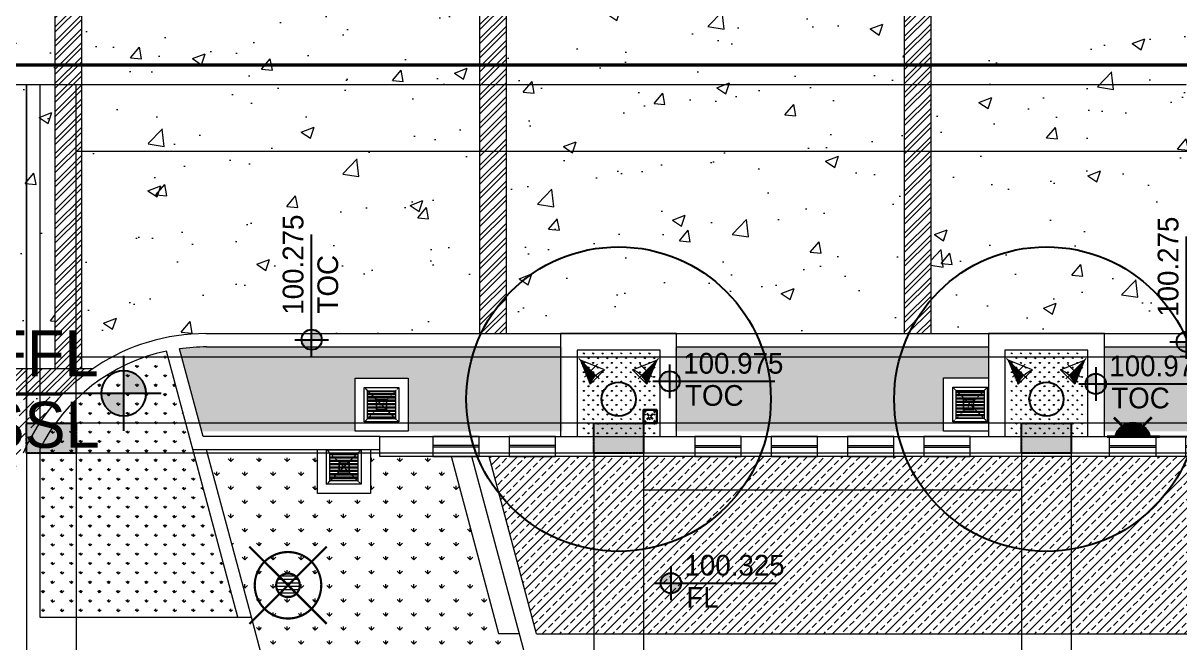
# Model space of a CAD drawing. Header units: millimetres. Extents: x 7964926 to 16080295, y -6277184 to -2986664.
# Drawn here: x 8101161 to 8118597, y -3094772 to -3085428 of the extents above; entities that cross this region are included whole.
import ezdxf

# ---------------------------------------------------------------- set-up
doc = ezdxf.new("R2010")
doc.units = ezdxf.units.MM
doc.header["$LTSCALE"] = 2000
doc.header["$MEASUREMENT"] = 0
for name, pattern in [('( Hidden )', [0.375, 0.25, -0.125]), ('1', [0, 0, 0]), ('CONTINOUS', [0]), ('DASHED2', [0.375, 0.25, -0.125]), ('HIDDEN', [0.375, 0.25, -0.125])]:
    doc.linetypes.add(name, pattern=pattern)
for name, color, linetype in [('a-col', 8, 'DASHED2'), ('a-hat col', 252, 'Continuous'), ('L - proposed trees', 74, 'Continuous'), ('L-FL', 7, 'Continuous'), ('PL-FLDR', 8, 'Continuous')]:
    doc.layers.add(name, color=color, linetype=linetype)
for name, color, linetype, lineweight in [('BASEMENT EDGE', 4, 'Continuous', 5), ('L - paving', 9, 'Continuous', 5), ('L-CHAMBERS', 50, 'Continuous', 5), ('L-CORECUT', 4, 'Continuous', 5), ('L-ELE 1', 24, 'Continuous', 20), ('L-ELE 2', 30, 'Continuous', 15), ('L-ELE 4', 27, 'Continuous', 9), ('L-HATCH', 8, 'Continuous', 5), ('L-HATCH-1', 9, 'Continuous', 5), ('L-Lighting', 6, 'Continuous', 35), ('L-lights', 213, 'Continuous', 0), ('L-Paver 400x400', 250, '1', 13), ('L-SHRUBS', 96, 'Continuous', 18), ('PS-CUTOUT', 10, 'CONTINOUS', 30), ('STR-Capital', 8, 'Continuous', 15), ('STR-Column', 250, 'Continuous', 15), ('STR-Podium Beam', 8, 'Continuous', 15), ('STR-Podium Column', 250, 'Continuous', 15), ('STR-RCC Up Stand', 250, 'Continuous', 15), ('STR-Retaining Wall', 250, 'HIDDEN', 15)]:
    doc.layers.add(name, color=color, linetype=linetype, lineweight=lineweight)
doc.styles.add('Century Gothic', font='GOTHIC.TTF')
doc.styles.get("Standard").update_dxf_attribs({"font": 'romans.shx', "width": 0.75})
pattern_1 = [(90, (0, 0), (-141.4213562, 141.4213562), [37.5, -245.3427126]), (45, (0, 0), (-141.4213562373095, 141.4213562373095), [37.5, -162.5]), (135, (0, 0), (-141.4213562373095, -141.4213562373095), [37.5, -162.5])]
pattern_2 = [(49.99999999999999, (0, 0), (1972.465502152072, -172.5683712021365), [206.25, -2268.75]), (355, (0, 0), (-381.56616743575, 2068.528367675033), [165, -1815]), (100.45144446, (164.37212275, -14.380696), (1590.899328499558, 1895.959975163731), [175.285528, -1928.140808]), (46.18420000000002, (0, 550), (2934.913659346824, -455.1780221809605), [309.3749999999999, -3403.125]), (96.63563549, (244.57604875, 512.06840575), (2570.320350604128, 2678.826152130014), [262.9284405, -2892.21284]), (351.1841639899999, (0, 550), (2570.320348900626, 2678.826150742473), [247.5, -2722.50000275]), (21, (275, 412.5), (1641.49439332577, -1107.201949329682), [206.25, -2268.75]), (326.0000000000001, (275, 412.5), (669.1171627843497, 1994.162623878846), [165, -1815]), (71.45144474, (411.7911985, 320.2331715), (2310.61153600742, 886.9606702174731), [175.2855225, -1928.140808]), (37.50000000000001, (0, 0), (33.43960212254934, 915.4580980361065), [0, -1793, 0, -1842.5, 0, -1821.875]), (7.499999999999999, (0, 0), (723.4412279659086, 1084.632207676491), [0, -1050.5, 0, -1751.75, 0, -694.375]), (327.5, (-613.25, 0), (1468.011699474125, -62.02589726954433), [0, -687.5, 0, -2145, 0, -2846.25]), (317.5, (-888.25, 0), (1603.761965691562, 275.2887014138738), [0, -893.75, 0, -1424.5, 0, -2021.25])]
pattern_3 = [(45, (0, 0), (-106.0660171779821, 106.0660171779821), []), (45, (0, 75), (-106.0660171779821, 106.0660171779821), [])]

# ---------------------------------------------------------------- blocks, each defined once
blk = doc.blocks.new('basement - column')
at = {"layer": 'a-hat col'}
h = blk.add_hatch(color=256, dxfattribs=at)
h.dxf.hatch_style = 1
h.paths.add_polyline_path([(113875.0000493322, -5399.308299986646), (113125.0000493461, -5399.308299991302), (113125.0000493461, -5849.308299991302), (113875.0000493322, -5849.308299986646)])
h = blk.add_hatch(color=256, dxfattribs=at)
h.dxf.hatch_style = 1
h.paths.add_polyline_path([(122424.9999999832, -5399.30829999363), (121674.9999999683, -5399.30829998618), (121674.9999999683, -5849.30829998618), (122424.9999999832, -5849.30829999363)])
h = blk.add_hatch(color=256, dxfattribs=at)
h.dxf.hatch_style = 1
h.paths.add_polyline_path([(128874.9999999693, -5399.308299991302), (128124.9999999832, -5399.308299992699), (128124.9999999832, -5849.308299992699), (128874.9999999693, -5849.308299991302)])
at = {"layer": 'a-col', "linetype": 'DASHED2', "ltscale": 0.001}
for points in [[(113125.0000493461, -5399.308299991302), (113875.0000493322, -5399.308299986646), (113875.0000493322, -5849.308299986646), (113125.0000493461, -5849.308299991302)], [(121674.9999999683, -5399.30829998618), (122424.9999999832, -5399.30829999363), (122424.9999999832, -5849.30829999363), (121674.9999999683, -5849.30829998618)], [(128124.9999999832, -5399.308299992699), (128874.9999999693, -5399.308299991302), (128874.9999999693, -5849.308299991302), (128124.9999999832, -5849.308299992699)]]:
    blk.add_lwpolyline(points, close=True, dxfattribs=at)
blk = doc.blocks.new('tree14 pp')
at = {"layer": 'L - proposed trees', "ltscale": 2000}
for radius in [1275.302534825622, 143.4666385081149]:
    blk.add_circle((-1172.818588513415, 1330.713593520573), radius, dxfattribs=at)
blk = doc.blocks.new('finish lvl')
h = blk.add_hatch(color=256)
edge = h.paths.add_edge_path()
edge.add_ellipse((0.03779312691722225, 0.003030802937928456), major_axis=(-0.030468540123942, 0.030468540123942), ratio=0.9999999999984531, start_angle=-45.0000000000443, end_angle=45.00000000010281)
edge.add_line((-0.005295895751714852, 0.003030802937701083), (0.03779312691722236, 0.003030802937701083))
edge.add_line((0.03779312691722225, 0.003030802937928456), (0.03779312691722225, 0.04611982560686556))
edge = h.paths.add_edge_path()
edge.add_ellipse((0.03779312691722225, 0.003030802937928456), major_axis=(-0.030468540123909, 0.030468540123909), ratio=0.9999999999995983, start_angle=134.9999999999885, end_angle=224.999999999953)
edge.add_line((0.0808821495866141, 0.003030802938383204), (0.03779312691767689, 0.003030802938383204))
edge.add_line((0.03779312691722225, 0.003030802937928456), (0.03779312691722225, -0.04005821973088135))
for p, q in [((0.03779312691676751, 0.07484584072017242), (0.03779312691722225, -0.06878423484386076)), ((-0.03402191086343009, 0.00303080293815583), (0.4857257542894331, 0.003030802937473709))]:
    blk.add_line(p, q)
blk.add_ellipse((0.037793126917677, 0.00303080293815583), major_axis=(-0.030468540123953, 0.030468540123953), ratio=0.9999999999978331, start_param=1.570796326794534, end_param=7.85398163397412)
at = {"layer": 'L-FL'}
for tag, p in [('%%P0.00', (0.1256311287966128, 0.03566715156830469)), ('FIN.LVL.', (0.1074625354408454, -0.1030079454646966))]:
    blk.add_attdef(tag, p, '', height=0.08000000000000004, dxfattribs=at)
blk = doc.blocks.new('wall')
at = {"layer": 'L-ELE 1', "color": 7}
for points in [[(8106536.186536649, -3057395.15264266), (8120186.186536651, -3057395.15264266), (8120186.186536651, -3057695.152642659), (8106536.186536649, -3057695.152642658)], [(8107336.186536649, -3057695.152642658), (8108036.186536649, -3057695.152642658), (8108036.186536649, -3057395.152642658), (8107336.186536649, -3057395.152642658)], [(8108486.186536649, -3057695.152642659), (8109186.186536649, -3057695.152642659), (8109186.186536649, -3057395.152642659), (8108486.186536649, -3057395.152642659)], [(8111286.186536651, -3057695.152642659), (8111986.186536651, -3057695.152642659), (8111986.186536651, -3057395.152642659), (8111286.186536651, -3057395.152642659)], [(8112436.186536651, -3057695.152642659), (8113136.18653665, -3057695.152642659), (8113136.18653665, -3057395.152642659), (8112436.186536651, -3057395.152642659)], [(8113586.18653665, -3057695.152642659), (8114286.186536651, -3057695.152642659), (8114286.186536651, -3057395.152642659), (8113586.18653665, -3057395.152642659)], [(8114736.186536651, -3057695.152642659), (8115436.186536649, -3057695.152642659), (8115436.186536649, -3057395.152642659), (8114736.186536651, -3057395.152642659)], [(8118236.186536651, -3057695.152642659), (8117536.186536651, -3057695.152642659), (8117536.186536651, -3057395.152642659), (8118236.186536651, -3057395.152642659)], [(8119386.186536651, -3057695.152642659), (8118686.186536651, -3057695.152642659), (8118686.186536651, -3057395.152642659), (8119386.186536651, -3057395.152642659)]]:
    blk.add_lwpolyline(points, close=True, dxfattribs=at)
at = {"layer": 'L-ELE 2', "lineweight": 25}
blk.add_line((8118136.186536648, -3057395.152642657), (8119709.187531914, -3057395.152642657), dxfattribs=at)
at = {"layer": 'L-ELE 2'}
for p, q in [((8108036.186536649, -3057532.652642659), (8107336.186536649, -3057532.652642659)), ((8108036.186536649, -3057557.652642659), (8107336.186536649, -3057557.652642659)), ((8109186.186536649, -3057532.652642659), (8108486.186536649, -3057532.652642659)), ((8109186.186536649, -3057557.652642659), (8108486.186536649, -3057557.652642659)), ((8111286.186536651, -3057532.652642659), (8111986.186536651, -3057532.652642659)), ((8111286.186536651, -3057557.652642659), (8111986.186536651, -3057557.652642659)), ((8112436.186536651, -3057532.652642659), (8113136.18653665, -3057532.652642659)), ((8112436.186536651, -3057557.652642659), (8113136.18653665, -3057557.652642659)), ((8113586.18653665, -3057532.652642659), (8114286.186536651, -3057532.652642659)), ((8113586.18653665, -3057557.652642659), (8114286.186536651, -3057557.652642659)), ((8114736.186536651, -3057532.652642659), (8115436.186536649, -3057532.652642659)), ((8114736.186536651, -3057557.652642659), (8115436.186536649, -3057557.652642659)), ((8117536.186536651, -3057532.652642659), (8118236.186536651, -3057532.652642659)), ((8117536.186536651, -3057557.652642659), (8118236.186536651, -3057557.652642659)), ((8118686.186536651, -3057532.652642659), (8119386.186536651, -3057532.652642659)), ((8118686.186536651, -3057557.652642659), (8119386.186536651, -3057557.652642659))]:
    blk.add_line(p, q, dxfattribs=at)
blk = doc.blocks.new('CHAMBERS')
at = {"layer": 'L-Paver 400x400', "true_color": 0x636466}
h = blk.add_hatch(dxfattribs=at)
h.set_pattern_fill('ANSI32', color=251, scale=135, angle=315)
h.set_pattern_definition([(0, (0.4799343226477504, 1.417475164402276), (1.4210854715202e-14, 50.62500000000001), []), (0, (17.35493429470807, -15.45752480719239), (1.4210854715202e-14, 50.62500000000001), [])])
h.paths.add_polyline_path([(7999084.227367846, -3148057.704323237), (7998664.227367677, -3148057.704323237), (7998664.227367676, -3148477.704323041), (7999084.227367845, -3148477.704323041)])
at = {"layer": 'L-CHAMBERS', "color": 42}
for points in [[(7999274.227367846, -3148667.704323237), (7998474.227367848, -3148667.704323237), (7998474.227367848, -3147867.704323237), (7999274.227367846, -3147867.704323237)], [(7999134.227367846, -3148527.704323237), (7998614.227367848, -3148527.704323237), (7998614.227367848, -3148007.704323237), (7999134.227367846, -3148007.704323237)], [(7999084.227367846, -3148477.704323237), (7998664.227367848, -3148477.704323237), (7998664.227367848, -3148057.704323237), (7999084.227367846, -3148057.704323237)]]:
    blk.add_lwpolyline(points, close=True, dxfattribs=at)
at = {"layer": 'L-Paver 400x400', "color": 251, "linetype": '( Hidden )', "ltscale": 0.005, "true_color": 0x636466}
for p, q in [((7998614.227367848, -3148007.704323238), (7999134.227367847, -3148527.704323237)), ((7998614.227367847, -3148527.704323237), (7999134.227367847, -3148007.704323237))]:
    blk.add_line(p, q, dxfattribs=at)
blk = doc.blocks.new('PL')
at = {"layer": 'L-lights'}
h = blk.add_hatch(dxfattribs=at)
h.set_pattern_fill('ANSI31', color=256, scale=32.5, style=0)
h.set_pattern_definition([(45, (5.943405767538934e-11, 1.438422714272747e-11), (-72.96458098368686, 72.96458098368687), [])])
edge = h.paths.add_edge_path()
edge.add_arc((-1.980708930204855e-10, -4.792233276873503e-11), 358.6952379030135, 89.65216382012761, 276.0669623147895)
edge.add_arc((-2.005542398819671e-10, -4.804645570288812e-11), 358.6952379030137, 276.0669623147899, 449.6521638201272)
at = {"layer": 'L-lights', "const_width": 65}
for points in [[(1.270153404675511e-09, -1658.684768646848), (1.270153404675511e-09, 1658.684768646877)], [(1658.676649893507, -2.17758473526645), (-1658.692887400218, -2.17758473526645)]]:
    blk.add_lwpolyline(points, dxfattribs=at)
for points in [[(6.123636782694438, 1008.676649893462, 1.057607136263516), (106.6097079497425, -1003.045588763812, 0.9455306849885294)], [(2.177584735642948, 358.6886279476718, 1.057607136266735), (37.91075155247358, -356.686204682835, 0.945530684985646)]]:
    blk.add_lwpolyline(points, format="xyb", close=True, dxfattribs=at)
blk = doc.blocks.new('tttt')
at = {"layer": 'L-Lighting'}
h = blk.add_hatch(dxfattribs=at)
h.set_pattern_fill('ANSI31', color=1, scale=50)
h.set_pattern_definition([(45, (0, 0), (-4.419417382415922, 4.419417382415922), [])])
edge = h.paths.add_edge_path()
edge.add_line((410299.9903435068, 198456.1369013269), (410478.7086439075, 198456.1369013269))
edge.add_arc((410389.3494937073, 198432.3322220894), 92.4755128568187, 14.91679347575525, 165.0832065242448)
at = {"layer": 'L-Lighting', "color": 1}
for p, q in [((410389.3494937073, 198456.1369013269), (410293.2247134033, 198552.2616816309)), ((410389.3494937073, 198456.1369013269), (410488.5461892422, 198555.3335968618)), ((410256.6105893787, 198456.1369013269), (410527.5556793759, 198456.1369013269))]:
    blk.add_line(p, q, dxfattribs=at)
at = {"layer": 'L-Lighting', "color": 1, "const_width": 10}
blk.add_lwpolyline([(410527.5556793759, 198456.1369013269), (410256.6105893787, 198456.1369013269)], dxfattribs=at)
at = {"layer": 'L-Lighting', "color": 1}
blk.add_arc((410389.3494937073, 198432.3322220895), 92.47551285678894, 14.91679348026724, 165.0832065197327, dxfattribs=at)
blk = doc.blocks.new('Shrub uplighter')
h = blk.add_hatch()
h.set_pattern_fill('ANSI31', color=256, scale=344.25, style=0)
h.set_pattern_definition([(44.99999999999999, (-3501134.187699043, -320471.3522648592), (-30.42768867793362, 30.42768867793361), [])])
edge = h.paths.add_edge_path()
edge.add_arc((1744.763391786627, 4.282545072711552e-09), 876.1540613691562, 153.0888804992076, 180.0000000001304)
edge.add_line((868.609330417471, 2.288954013225171e-09), (27.40169122575753, 5.809119799884426e-11))
edge.add_line((27.40169122575742, 5.809119799884388e-11), (963.4883096059559, 396.5541390786807))
for points in [[(-66.92863081881771, -1.823646492346899e-10), (1057.818631651814, 2.342421746717416e-09)], [(608.3609599826362, -354.7086354467119), (608.3609599826362, 354.7086354491955)], [(963.4883096078796, -399.2678857814941), (963.4883096059559, 396.554139078832)]]:
    blk.add_lwpolyline(points)
blk.add_lwpolyline([(27.40169122575742, 5.809119799884389e-11), (963.4883096065972, 396.5541390789522), (963.4883096078796, -399.2678857816143)], close=True)
blk.add_arc((1744.763391786627, 4.282726276050324e-09), 876.1540613691557, 153.0888804991918, 206.9111195010852)

msp = doc.modelspace()

# ---------------------------------------------------------------- hatches: boundary and pattern name
at = {"layer": 'L - paving'}
h = msp.add_hatch(dxfattribs=at)
h.set_pattern_fill('AR-CONC', color=252, scale=275)
h.set_pattern_definition(pattern_2)
h.paths.add_polyline_path([(8101641.19032648, -3090109.965291599), (8101641.190326481, -3082059.965250112), (8101641.057637577, -3082059.965250113), (8101641.057637576, -3082769.965250115), (8101168.729480725, -3082769.965250115), (8100681.057637576, -3082769.965250115), (8100681.057637577, -3082059.965250112), (8095641.190326476, -3082059.965250112), (8095641.190326476, -3090109.965291599)])
h.paths.add_polyline_path([(8102041.19032648, -3082059.965250113), (8102041.19032648, -3090109.965291599), (8108041.190326476, -3090109.9652916), (8108041.190326476, -3082059.965250114)])
h = msp.add_hatch(dxfattribs=at)
h.set_pattern_fill('AR-CONC', color=252, scale=275)
h.set_pattern_definition(pattern_2)
h.paths.add_polyline_path([(8113481.057637569, -3082769.965250115), (8113481.057637569, -3082059.965250114), (8108441.190326472, -3082059.965250115), (8108441.190326472, -3090109.965291602), (8114441.190326473, -3090109.965291602), (8114441.190326473, -3082059.965250115), (8114441.057637569, -3082059.965250115), (8114441.057637569, -3082769.965250115)])
h = msp.add_hatch(dxfattribs=at)
h.set_pattern_fill('AR-CONC', color=252, scale=275)
h.set_pattern_definition(pattern_2)
edge = h.paths.add_edge_path()
edge.add_arc((8119211.253626472, -3093109.965291604), 3000.000000002296, 57.09059714305327, 90)
edge.add_line((8119211.253626472, -3090109.965291602), (8114841.190326475, -3090109.965291602))
edge.add_line((8114841.190326475, -3090109.965291602), (8114841.190326475, -3082059.965250115))
edge.add_line((8114841.190326475, -3082059.965250115), (8119881.057637572, -3082059.965250114))
edge.add_line((8119881.057637572, -3082059.965250114), (8120841.057637571, -3082059.965250115))
edge.add_line((8120841.057637571, -3082059.965250115), (8120841.190326476, -3082059.965250115))
edge.add_line((8120841.190326476, -3082059.965250115), (8120841.190326476, -3090591.373154318))
h = msp.add_hatch(dxfattribs=at)
h.set_pattern_fill('ANSI36', color=37, scale=1000)
h.set_pattern_definition([(45, (0.7553273057565093, -12.85777956014499), (66.29126073623884, 243.0679560328757), [312.5, -62.5, 0, -62.5])])
edge = h.paths.add_edge_path()
edge.add_arc((8090401.190326483, -3092459.965291689), 2499.99999999899, 5.163580053692086, 34.75019298111594)
edge.add_line((8092455.302871731, -3091034.966466619), (8101744.342719394, -3091034.96646662))
edge.add_arc((8103910.994485672, -3093109.9652916), 2999.999999997294, 136.237845869747, 163.0422601613031)
edge.add_line((8101041.43405657, -3092234.96646662), (8092891.044846071, -3092234.96646662))
at = {"layer": 'L-HATCH', "true_color": 0x636466}
h = msp.add_hatch(dxfattribs=at)
h.set_pattern_fill('ANSI33', color=251, scale=750)
h.set_pattern_definition([(45, (0, 0), (-132.5825214724777, 132.5825214724777), []), (45, (132.58252125, 0), (-132.5825214724777, 132.5825214724777), [93.75, -46.875])])
h.paths.add_polyline_path([(8119778.802774187, -3091959.965323277), (8108184.989554871, -3091959.965323276), (8108901.753636077, -3094634.965291387), (8119062.03869297, -3094634.965291387)])
at = {"layer": 'L-HATCH-1'}
h = msp.add_hatch(dxfattribs=at)
h.set_pattern_fill('STEEL', color=26, scale=1200)
h.set_pattern_definition(pattern_3)
h.paths.add_polyline_path([(8101641.190326484, -3090634.966466621), (8102041.190326485, -3090634.966466621), (8102041.190326482, -3082059.965250115), (8101641.19032648, -3082059.965250115)])
h = msp.add_hatch(dxfattribs=at)
h.set_pattern_fill('STEEL', color=26, scale=1200)
h.set_pattern_definition(pattern_3)
h.paths.add_polyline_path([(8108041.19032648, -3090109.965291602), (8108441.190326483, -3090109.965291602), (8108441.19032648, -3082059.965250116), (8108041.190326478, -3082059.965250116)])
h = msp.add_hatch(dxfattribs=at)
h.set_pattern_fill('STEEL', color=26, scale=1200)
h.set_pattern_definition(pattern_3)
h.paths.add_polyline_path([(8114441.190326478, -3090109.965291602), (8114841.190326481, -3090109.965291602), (8114841.190326478, -3082059.965250116), (8114441.190326476, -3082059.965250116)])
h = msp.add_hatch(dxfattribs=at)
h.set_pattern_fill('STEEL', color=26, scale=1200)
h.set_pattern_definition(pattern_3)
edge = h.paths.add_edge_path()
edge.add_arc((8103910.994485733, -3093109.965291673), 3000.000000092627, 124.4115483795025, 136.2378458695441)
edge.add_line((8101744.342719394, -3091034.96646662), (8092455.302871731, -3091034.96646662))
edge.add_arc((8090401.190326476, -3092459.965291694), 2500.000000007554, 34.75019298109753, 46.88635465466471)
edge.add_line((8092109.809443926, -3090634.96646662), (8102215.594587025, -3090634.96646662))
at = {"layer": 'L-Paver 400x400', "true_color": 0x636466}
h = msp.add_hatch(dxfattribs=at)
h.set_pattern_fill('ANSI32', color=251, scale=135, angle=315)
h.set_pattern_definition([(0, (116562.4428929528, 57090.60866829427), (1.4210854715202e-14, 50.62500000000001), []), (0, (116579.3178929249, 57073.73366832267), (1.4210854715202e-14, 50.62500000000001), [])])
h.paths.add_polyline_path([(8115646.190326476, -3090968.513130107), (8115226.190326307, -3090968.513130107), (8115226.190326306, -3091388.513129911), (8115646.190326476, -3091388.513129911)])
h = msp.add_hatch(dxfattribs=at)
h.set_pattern_fill('ANSI32', color=251, scale=135, angle=315)
h.set_pattern_definition([(0, (107122.4391031256, 56149.15647512348), (1.4210854715202e-14, 50.62500000000001), []), (0, (107139.3141030977, 56132.28147515189), (1.4210854715202e-14, 50.62500000000001), [])])
h.paths.add_polyline_path([(8106206.186536649, -3091909.965323278), (8105786.18653648, -3091909.965323278), (8105786.186536479, -3092329.965323082), (8106206.186536648, -3092329.965323082)])
at = {"layer": 'L-SHRUBS'}
h = msp.add_hatch(dxfattribs=at)
h.set_pattern_fill('GRASS', color=256, scale=200)
h.set_pattern_definition(pattern_1)
edge = h.paths.add_edge_path()
edge.add_line((8115711.186536651, -3090309.965291603), (8117461.186536651, -3090309.965291603))
edge.add_line((8117461.186536651, -3090309.965291603), (8117461.186536651, -3091584.965332876))
edge.add_line((8117461.186536651, -3091584.965332876), (8118186.190326475, -3091584.965332877))
edge.add_line((8118186.190326475, -3091584.965332877), (8119879.283718776, -3091584.965332876))
edge.add_line((8119879.283718776, -3091584.965332876), (8120175.069934179, -3090481.076148827))
edge.add_arc((8119211.253626471, -3093109.965291604), 2800.000000002799, 69.86580434742687, 90.00005723466023)
edge.add_line((8119211.250829458, -3090309.965291603), (8103926.185759357, -3090309.965291605))
edge.add_arc((8103926.190326481, -3093109.965291609), 2800.00000000745, 90.00009345604532, 98.35319172787815)
edge.add_line((8103519.420927092, -3090339.66952116), (8103853.096934181, -3091584.965332876))
edge.add_line((8103853.096934181, -3091584.965332876), (8108536.190326475, -3091584.965332877))
edge.add_line((8108536.190326475, -3091584.965332877), (8109286.190326473, -3091584.965332877))
edge.add_line((8109286.190326473, -3091584.965332877), (8109286.190326471, -3090309.965291603))
edge.add_line((8109286.190326471, -3090309.965291603), (8110986.190326471, -3090309.965291603))
edge.add_line((8110986.190326471, -3090309.965291603), (8110986.190326473, -3091584.965332877))
edge.add_line((8110986.190326473, -3091584.965332877), (8115711.186536651, -3091584.965332876))
edge.add_line((8115711.186536651, -3091584.965332876), (8115711.186536651, -3090309.965291603))
h.paths.add_polyline_path([(8106164.092557551, -3091582.130382117), (8106963.612623227, -3091582.130382117), (8106963.612623227, -3090783.547857281), (8106164.092557551, -3090783.547857281)], flags=16)
h.paths.add_polyline_path([(8115036.190326478, -3091578.513130107), (8115711.186536651, -3091578.513130107), (8115711.186536651, -3090778.513130107), (8115036.190326478, -3090778.513130107)], flags=16)
h = msp.add_hatch(dxfattribs=at)
h.set_pattern_fill('GRASS', color=256, scale=200)
h.set_pattern_definition(pattern_1)
h.paths.add_polyline_path([(8103322.076857682, -3090375.912088605, 0.228408462944477), (8101411.190375842, -3091879.203231621), (8101411.190375842, -3094384.965291387), (8104396.299425788, -3094384.965291387)])
h = msp.add_hatch(dxfattribs=at)
h.set_pattern_fill('GRASS', color=256, scale=100)
h.set_pattern_definition([(90, (65000.12889907137, 46875.00113374414), (-70.7106781, 70.7106781), [18.75, -122.6713563]), (45, (65000.12889907137, 46875.00113374414), (-70.71067811865474, 70.71067811865476), [18.75, -81.25]), (135, (65000.12889907137, 46875.00113374414), (-70.71067811865476, -70.71067811865474), [18.75, -81.25])])
h.paths.add_polyline_path([(8109561.186536649, -3091659.965323278), (8110711.186536647, -3091659.965323277), (8110711.186536649, -3090359.965291602), (8109561.186536649, -3090359.965291602)])
h = msp.add_hatch(dxfattribs=at)
h.set_pattern_fill('GRASS', color=256, scale=100)
h.set_pattern_definition([(90, (71450.12889907323, 46875.00112392893), (-70.7106781, 70.7106781), [18.75, -122.6713563]), (45, (71450.12889907323, 46875.00112392893), (-70.71067811865474, 70.71067811865476), [18.75, -81.25]), (135, (71450.12889907323, 46875.00112392893), (-70.71067811865476, -70.71067811865474), [18.75, -81.25])])
h.paths.add_polyline_path([(8116011.186536651, -3091659.965323276), (8117161.186536651, -3091659.965323276), (8117161.186536651, -3090359.965291602), (8116011.186536651, -3090359.965291602)])
at = {"layer": 'L-SHRUBS', "true_color": 0x58ba48}
h = msp.add_hatch(dxfattribs=at)
h.set_pattern_fill('GRASS', color=85, scale=300)
h.set_pattern_definition([(90, (0, 0), (-212.1320343, 212.1320343), [56.25, -368.0140689]), (45, (0, 0), (-212.1320343559643, 212.1320343559643), [56.25, -243.75]), (135, (0, 0), (-212.1320343559643, -212.1320343559642), [56.25, -243.75])])
edge = h.paths.add_edge_path(flags=16)
edge.add_ellipse((8110536.91332393, -3096955.429008454), major_axis=(-119.9671623537856, 23.1114216908698), ratio=0.9999999999854902, start_angle=-79.0954663910195, end_angle=10.904533609289388, ccw=False)
edge.add_ellipse((8110536.91332393, -3096955.429008454), major_axis=(-119.9671623537856, 23.1114216908698), ratio=0.9999999999854902, start_angle=190.904533609071, end_angle=280.9045336089805, ccw=False)
edge.add_ellipse((8110536.91332393, -3096955.429008454), major_axis=(-119.9671623537856, 23.1114216908698), ratio=0.9999999999854902, start_angle=100.90453360854377, end_angle=190.904533609071, ccw=False)
edge.add_ellipse((8110536.91332393, -3096955.429008454), major_axis=(-119.9671623537856, 23.1114216908698), ratio=0.9999999999854902, start_angle=10.904533609289388, end_angle=100.90453360854377, ccw=False)
edge = h.paths.add_edge_path(flags=16)
edge.add_ellipse((8111155.63264611, -3099040.854402957), major_axis=(-119.9671623537856, 23.1114216908698), ratio=0.9999999999854902, start_angle=-79.0954663910195, end_angle=10.904533609289388, ccw=False)
edge.add_ellipse((8111155.63264611, -3099040.854402957), major_axis=(-119.9671623537856, 23.1114216908698), ratio=0.9999999999854902, start_angle=190.904533609071, end_angle=280.9045336089805, ccw=False)
edge.add_ellipse((8111155.63264611, -3099040.854402957), major_axis=(-119.9671623537856, 23.1114216908698), ratio=0.9999999999854902, start_angle=100.90453360854377, end_angle=190.904533609071, ccw=False)
edge.add_ellipse((8111155.63264611, -3099040.854402957), major_axis=(-119.9671623537856, 23.1114216908698), ratio=0.9999999999854902, start_angle=10.904533609289388, end_angle=100.90453360854377, ccw=False)
h.paths.add_polyline_path([(8110634.950178238, -3096935.263479988), (8112959.766727917, -3096935.254938473), (8112959.765281182, -3096868.552539858), (8110634.948731504, -3096868.561081371)], flags=16)
h.paths.add_polyline_path([(8110657.432202088, -3097002.383735369), (8112663.834265079, -3097002.376363729), (8112663.832818344, -3096928.998179746), (8110657.430755354, -3096929.005551387)], flags=16)
h.paths.add_polyline_path([(8111253.669500416, -3099020.688874491), (8112656.375367463, -3099020.683720865), (8112572.349817924, -3099022.981371895), (8111169.643950876, -3099022.98652552)], flags=16)
h.paths.add_polyline_path([(8111279.294855684, -3099398.771152529), (8111733.723641513, -3099398.76948293), (8111733.72226407, -3099384.964498076), (8111279.293478241, -3099384.966167674)])
h.paths.add_polyline_path([(8106668.94571741, -3099334.965332876), (8106668.945717411, -3099034.965332876), (8107868.94571741, -3099034.965332876), (8107868.945717411, -3099334.965332876)], flags=16)
h.paths.add_polyline_path([(8117063.434935545, -3099034.965332875), (8117063.434935544, -3099334.965332875), (8115863.434935545, -3099334.965332875), (8115863.434935545, -3099034.965332875)], flags=16)
h.paths.add_polyline_path([(8105596.186536652, -3092583.029907537), (8105596.18653665, -3091883.997631462), (8103926.78295953, -3091859.965323278), (8104603.354661874, -3094384.965291387), (8105943.100635145, -3099384.965332876), (8117789.280017804, -3099384.965332876), (8118995.051394861, -3094884.965291387), (8108709.921889082, -3094884.965291387), (8108642.934590973, -3094634.965291387), (8108332.351736853, -3094634.965291387), (8107615.587655641, -3091959.965323277), (8106414.293752011, -3091962.255843082), (8106396.186536649, -3092583.029907537)])

# ---------------------------------------------------------------- linework, layer by layer
at = {"layer": 'BASEMENT EDGE', "color": 2, "linetype": '( Hidden )', "ltscale": 0.01, "const_width": 50}
msp.add_lwpolyline([(7981805.827278946, -3086059.967953469), (7976491.006109476, -3129797.46565373), (7978510.206521805, -3129797.46565373), (7978510.206521805, -3137797.465291389), (7982586.190326475, -3137797.465291393), (7982586.190326475, -3145584.965291392), (8038276.190326475, -3145584.965291392), (8038276.190326475, -3143084.965291393), (8166136.190326478, -3143084.965291393), (8166136.191441908, -3086059.965282003)], close=True, dxfattribs=at)
at = {"layer": 'L-CHAMBERS', "color": 42}
for p, q in [((8115711.186536651, -3090779.930605272), (8115100.706602329, -3090779.930605272)), ((8115696.190326477, -3091438.513130107), (8115696.190326477, -3090918.513130107))]:
    msp.add_line(p, q, dxfattribs=at)
for points in [[(8115711.186536651, -3091578.513130107), (8115036.190326478, -3091578.513130107), (8115036.190326478, -3090778.513130107), (8115711.186536651, -3090778.513130107)], [(8115696.190326477, -3091438.513130107), (8115176.190326478, -3091438.513130107), (8115176.190326478, -3090918.513130107), (8115696.190326477, -3090918.513130107)], [(8106396.186536649, -3091859.965323278), (8106396.186536649, -3092519.965323278), (8105596.186536651, -3092519.965323278), (8105596.186536651, -3091859.965323278)]]:
    msp.add_lwpolyline(points, dxfattribs=at)
for points in [[(8115646.190326476, -3091388.513130107), (8115226.190326478, -3091388.513130107), (8115226.190326478, -3090968.513130107), (8115646.190326476, -3090968.513130107)], [(8106256.186536649, -3092379.965323278), (8105736.186536651, -3092379.965323278), (8105736.186536651, -3091859.965323278), (8106256.186536649, -3091859.965323278)], [(8106206.186536649, -3092329.965323278), (8105786.186536651, -3092329.965323278), (8105786.186536651, -3091909.965323278), (8106206.186536649, -3091909.965323278)]]:
    msp.add_lwpolyline(points, close=True, dxfattribs=at)
at = {"layer": 'L-CORECUT', "const_width": 25}
for points in [[(8106488.132688905, -3091109.965332446), (8106638.132688905, -3091109.965332446), (8106638.132688905, -3091259.965332446), (8106488.132688905, -3091259.965332446)], [(8106488.132688905, -3091109.965332446), (8106638.132688905, -3091109.965332446), (8106638.132688905, -3091259.965332446), (8106488.132688905, -3091259.965332446)], [(8115336.190326477, -3091104.930605272), (8115486.190326477, -3091104.930605272), (8115486.190326477, -3091254.930605272), (8115336.190326477, -3091254.930605272)], [(8105926.186536654, -3092044.965364557), (8106076.186536654, -3092044.965364557), (8106076.186536654, -3092194.965364557), (8105926.186536654, -3092194.965364557)]]:
    msp.add_lwpolyline(points, close=True, dxfattribs=at)
at = {"layer": 'L-ELE 1'}
for p, q in [((8103915.946381398, -3090109.965291602), (8119211.253626473, -3090109.965291602)), ((8106536.186536649, -3091859.965323278), (8103719.72772344, -3091859.965323278)), ((8104603.354661874, -3094384.965291387), (8103926.78295953, -3091859.965323278)), ((8101411.190375842, -3094384.965291387), (8104603.354661874, -3094384.965291387)), ((8105943.100635145, -3099384.965332876), (8104603.354661874, -3094384.965291388))]:
    msp.add_line(p, q, dxfattribs=at)
msp.add_arc((8103910.994485673, -3093109.965291602), 3000, 89.90543446722113, 156.4405156040829, dxfattribs=at)
at = {"layer": 'L-ELE 2'}
for p, q in [((8103873.193121042, -3091659.965323278), (8103519.420927092, -3090339.66952116)), ((8103926.185864648, -3090309.965291605), (8109261.186536649, -3090309.965291603)), ((8111011.186536649, -3090309.965291603), (8115711.186536651, -3090309.965291603)), ((8117461.186536651, -3090309.965291603), (8119211.256189223, -3090309.965291603)), ((8104396.299425788, -3094384.965291387), (8103321.237454397, -3090372.779392899)), ((8106536.186536649, -3091659.965323278), (8103873.193121042, -3091659.965323278)), ((8118236.186536649, -3091659.965323275), (8119859.187531915, -3091659.965323275)), ((8101411.190376355, -3091848.624966775), (8101411.190376355, -3094384.965291387)), ((8108332.351736851, -3094634.965291387), (8107615.587655641, -3091959.965323276)), ((8108709.921889082, -3094884.965291387), (8107926.170509763, -3091959.965323276)), ((8108642.934590973, -3094634.965291387), (8108332.351736851, -3094634.965291387))]:
    msp.add_line(p, q, dxfattribs=at)
for points in [[(8111011.186536649, -3091659.965323278), (8111011.186534232, -3090109.965291602), (8109261.186534232, -3090109.965291602), (8109261.186536649, -3091659.965323278)], [(8117461.186536651, -3091659.965323278), (8117461.186536651, -3090109.965291602), (8115711.186536651, -3090109.965291602), (8115711.186536651, -3091659.965323278)], [(8110761.186536649, -3091659.965323668), (8110761.186534623, -3090359.965291602), (8109511.186534623, -3090359.965291602), (8109511.186536649, -3091659.965322888)], [(8117211.186536651, -3091659.965323278), (8117211.186536651, -3090359.965291602), (8115961.186536651, -3090359.965291602), (8115961.186536651, -3091659.965323278)]]:
    msp.add_lwpolyline(points, dxfattribs=at)
for centre, start, end in [((8103926.190326482, -3093109.965291602), 90, 98.3531917205033), ((8103910.994485673, -3093109.965291602), 102.1591285233309, 153.2255998109136)]:
    msp.add_arc(centre, 2800, start, end, dxfattribs=at)
at = {"layer": 'L-ELE 4'}
for p, q in [((8101641.190326481, -3082059.965250114), (8101641.19032648, -3090634.96646662)), ((8102041.190326479, -3082059.965250114), (8102041.19032648, -3090634.96646662)), ((8108041.190326479, -3082059.965250115), (8108041.190326478, -3090109.965291602)), ((8108441.190326477, -3082059.965250115), (8108441.190326478, -3090109.965291602)), ((8114841.190326477, -3082059.965250115), (8114841.190326478, -3090109.965291602)), ((8114441.190326476, -3082209.965291648), (8114441.190326476, -3090109.965291602)), ((8108901.753636077, -3094634.965291387), (8108184.989554871, -3091959.965323276)), ((8108901.753636077, -3094634.965291387), (8119062.03869297, -3094634.965291387))]:
    msp.add_line(p, q, dxfattribs=at)
at = {"layer": 'L-ELE 4', "color": 2, "linetype": '( Hidden )', "ltscale": 0.01, "const_width": 50}
msp.add_lwpolyline([(7981805.827280783, -3086059.967953469), (7976491.006111314, -3129797.46565373), (7978510.206523643, -3129797.46565373), (7978510.206523643, -3137797.465291389), (7982586.190328312, -3137797.465291393), (7982586.190328312, -3145584.965291392), (8038276.190328312, -3145584.965291392), (8038276.190328312, -3143084.965291393), (8166136.190328316, -3143084.965291393), (8166136.191443746, -3086059.965282003)], close=True, dxfattribs=at)
at = {"layer": 'L-ELE 4'}
for points in [[(8092109.809443925, -3090634.96646662), (8102215.594587025, -3090634.96646662)], [(8092455.302871731, -3091034.96646662), (8101744.342719394, -3091034.96646662)]]:
    msp.add_lwpolyline(points, dxfattribs=at)
at = {"layer": 'L-Paver 400x400', "color": 251, "linetype": '( Hidden )', "ltscale": 0.005, "true_color": 0x636466}
for p, q in [((8115176.190326478, -3090918.513130108), (8115696.190326477, -3091438.513130107)), ((8115176.190326477, -3091438.513130107), (8115696.190326477, -3090918.513130107)), ((8105736.186536651, -3091859.965323279), (8106256.18653665, -3092379.965323278)), ((8105736.18653665, -3092379.965323278), (8106256.18653665, -3091859.965323278))]:
    msp.add_line(p, q, dxfattribs=at)
msp.add_lwpolyline([(8115646.190326477, -3090968.513130107), (8115646.190326477, -3091388.513130107)], dxfattribs=at)
at = {"layer": 'PS-CUTOUT', "color": 8, "linetype": 'HIDDEN', "ltscale": 0.1}
for p, q in [((8110511.057686947, -3091259.965240718), (8110711.057686947, -3091459.965240718)), ((8110511.057686947, -3091459.965240718), (8110711.057686947, -3091259.965240718)), ((8110511.057686947, -3091259.965240718), (8110711.057686947, -3091459.965240718)), ((8110511.057686947, -3091459.965240718), (8110711.057686947, -3091259.965240718))]:
    msp.add_line(p, q, dxfattribs=at)
at = {"layer": 'PS-CUTOUT', "linetype": 'Continuous'}
msp.add_lwpolyline([(8110511.057686947, -3091459.965240718), (8110711.057686947, -3091459.965240718), (8110711.057686947, -3091259.965240718), (8110511.057686947, -3091259.965240718)], close=True, dxfattribs=at)
msp.add_lwpolyline([(8110511.057686947, -3091459.965240718), (8110711.057686947, -3091459.965240718), (8110711.057686947, -3091259.965240718), (8110511.057686947, -3091259.965240718)], close=True, dxfattribs=at)
at = {"layer": 'STR-Capital', "linetype": 'HIDDEN', "ltscale": 0.005}
for p, q in [((8101961.057686947, -3087359.965240723), (8135511.057686951, -3087359.965240723)), ((8101961.057686947, -3087359.965240723), (8135511.057686951, -3087359.965240723)), ((8101961.057686947, -3090459.965240718), (8130111.057686951, -3090459.965240718))]:
    msp.add_line(p, q, dxfattribs=at)
at = {"layer": 'STR-Podium Beam', "linetype": 'HIDDEN', "lineweight": 5, "ltscale": 0.005}
for p, q in [((8101211.057686947, -3091459.965240718), (8101211.057686947, -3086359.965240722)), ((8101211.057686947, -3091459.965240718), (8101211.057686947, -3086359.965240722)), ((8101961.057686947, -3091459.965240718), (8101961.057686947, -3086359.965240722)), ((8101961.057686947, -3091459.965240718), (8101961.057686947, -3086359.965240722)), ((8109761.057686947, -3091459.965240718), (8101961.057686947, -3091459.965240718)), ((8109761.057686947, -3091459.965240718), (8101961.057686947, -3091459.965240718)), ((8116211.057686949, -3091459.96524072), (8110511.057686947, -3091459.965240718)), ((8116211.057686949, -3091459.96524072), (8110511.057686947, -3091459.965240718)), ((8125261.057686951, -3091459.965240718), (8116961.057686949, -3091459.96524072)), ((8125261.057686951, -3091459.965240718), (8116961.057686949, -3091459.96524072)), ((8101211.057686947, -3091909.965240718), (8101211.057686947, -3099409.965240722)), ((8101211.057686947, -3091909.965240718), (8101211.057686947, -3099409.965240722)), ((8101961.057686947, -3091909.965240718), (8101961.057686947, -3095959.965240723)), ((8109761.057686947, -3091909.965240718), (8101961.057686947, -3091909.965240718)), ((8101961.057686947, -3091909.965240718), (8101961.057686947, -3095959.965240723)), ((8109761.057686947, -3091909.965240718), (8101961.057686947, -3091909.965240718)), ((8109761.057686947, -3091909.965240718), (8109761.057686947, -3095959.965240723)), ((8109761.057686947, -3091909.965240718), (8109761.057686947, -3095959.965240723)), ((8116211.057686949, -3091909.96524072), (8110511.057686947, -3091909.965240718)), ((8110511.057686947, -3091909.965240718), (8110511.057686947, -3095959.965240723)), ((8116211.057686949, -3091909.96524072), (8110511.057686947, -3091909.965240718)), ((8110511.057686947, -3091909.965240718), (8110511.057686947, -3095959.965240723)), ((8116211.057686949, -3091909.96524072), (8116211.057686949, -3095959.965240723)), ((8116211.057686949, -3091909.96524072), (8116211.057686949, -3095959.965240723)), ((8125261.057686951, -3091909.965240718), (8116961.057686949, -3091909.96524072)), ((8116961.057686949, -3091909.96524072), (8116961.057686949, -3095959.965240723)), ((8125261.057686951, -3091909.965240718), (8116961.057686949, -3091909.96524072)), ((8116961.057686949, -3091909.96524072), (8116961.057686949, -3095959.965240723)), ((8110511.057686947, -3092466.477674182), (8116211.057686949, -3092466.477674182))]:
    msp.add_line(p, q, dxfattribs=at)
at = {"layer": 'STR-Podium Column', "color": 8, "linetype": 'ByBlock', "ltscale": 0.005}
for points in [[(8101961.057686947, -3091459.965240718), (8101211.057686947, -3091459.965240718), (8101211.057686947, -3091909.965240718), (8101961.057686947, -3091909.965240718)], [(8101961.057686947, -3091459.965240718), (8101211.057686947, -3091459.965240718), (8101211.057686947, -3091909.965240718), (8101961.057686947, -3091909.965240718)], [(8109761.057686947, -3091459.965240718), (8110511.057686947, -3091459.965240718), (8110511.057686947, -3091909.965240718), (8109761.057686947, -3091909.965240718)], [(8109761.057686947, -3091459.965240718), (8110511.057686947, -3091459.965240718), (8110511.057686947, -3091909.965240718), (8109761.057686947, -3091909.965240718)], [(8116211.057686949, -3091459.96524072), (8116961.057686949, -3091459.96524072), (8116961.057686949, -3091909.96524072), (8116211.057686949, -3091909.96524072)], [(8116211.057686949, -3091459.96524072), (8116961.057686949, -3091459.96524072), (8116961.057686949, -3091909.96524072), (8116211.057686949, -3091909.96524072)]]:
    msp.add_lwpolyline(points, close=True, dxfattribs=at)
at = {"layer": 'STR-RCC Up Stand'}
for p, q in [((8101210.994485673, -3086359.965240723), (8101210.994485673, -3142784.965240726)), ((8101210.994485673, -3086359.965240723), (8101210.994485673, -3142784.965240726)), ((8101410.994485673, -3086359.965240723), (8101410.994485673, -3091474.491185901)), ((8101410.994485673, -3086359.965240723), (8101410.994485673, -3091474.491185901))]:
    msp.add_line(p, q, dxfattribs=at)
at = {"layer": 'STR-Retaining Wall', "linetype": 'HIDDEN', "ltscale": 0.005}
msp.add_line((8118697.737014161, -3086359.965240723), (8075031.796715936, -3086359.965240723), dxfattribs=at)
msp.add_line((8118697.737014161, -3086359.965240723), (8075031.796715936, -3086359.965240723), dxfattribs=at)
at = {"layer": 'STR-Retaining Wall', "linetype": 'Continuous'}
msp.add_lwpolyline([(8075031.796715936, -3086059.965240727), (8118697.737014161, -3086059.965240727)], dxfattribs=at)
msp.add_lwpolyline([(8075031.796715936, -3086059.965240727), (8118697.737014161, -3086059.965240727)], dxfattribs=at)

# ---------------------------------------------------------------- block references
at = {"layer": 'L - proposed trees', "color": 1, "xscale": 1.8, "yscale": 1.8, "zscale": 1.8}
for p in [(8112247.259995975, -3093492.749791614), (8118697.259995975, -3093492.74979652)]:
    msp.add_blockref('tree14 pp', p, dxfattribs=at)
at = {"layer": 'L-CHAMBERS', "color": 8}
msp.add_blockref('CHAMBERS', (107689.8651897032, 57085.57394112041), dxfattribs=at)
at = {"layer": 'L-FL', "ltscale": 0.5}
ref = msp.add_blockref('finish lvl', (8105520.623266492, -3090335.541642054), dxfattribs=dict(at, xscale=3544.205043819142, yscale=3544.205043819142, zscale=3544.205043819142, rotation=90.00021053696821))
ref.add_attrib('FIN.LVL.', 'TOC', (8105909.530907493, -3089806.0840125, 1.361913979062347e-06), dxfattribs={"ltscale": 0.5, "height": 312.4251000020301, "rotation": 90.00021050856463, "style": 'Century Gothic'})
ref.add_attrib('%%P0.00', '100.275', (8105386.021400044, -3089824.980375913), dxfattribs={"ltscale": 0.5, "height": 312.4251000020301, "rotation": 90.00021050856463, "style": 'Century Gothic'})
ref = msp.add_blockref('finish lvl', (8118710.107495966, -3090366.835371031, -8.171483874320982e-07), dxfattribs=dict(at, xscale=3544.205043819142, yscale=3544.205043819142, zscale=3544.205043819142, rotation=90.00021053696821))
ref.add_attrib('FIN.LVL.', 'TOC', (8119099.015136967, -3089837.377741476, 5.447655916302489e-07), dxfattribs={"ltscale": 0.5, "height": 312.4251000020301, "rotation": 90.00021050856463, "style": 'Century Gothic'})
ref.add_attrib('%%P0.00', '100.275', (8118575.505629518, -3089856.274104888, -8.166115090716593e-07), dxfattribs={"ltscale": 0.5, "height": 312.4251000020301, "rotation": 90.00021050856463, "style": 'Century Gothic'})
ref = msp.add_blockref('finish lvl', (8102974.07345994, -3091034.529843107), dxfattribs=dict(at, xscale=-7876.011208538151, yscale=7876.011208538151, zscale=7876.011208538151, rotation=359.9997894630317))
ref.add_attrib('FIN.LVL.', '+99.775 SSL', (8096921.811947232, -3091831.281924009, 3.026475509047105e-06), dxfattribs={"ltscale": 0.5, "height": 694.2780000090229, "rotation": 359.9997894914354, "style": 'Century Gothic'})
ref.add_attrib('%%P0.00', '+100.00 FFL', (8097009.748765351, -3090754.858718249, 1.193063023205208e-09), dxfattribs={"ltscale": 0.5, "height": 694.2780000090229, "rotation": 359.9997894914354, "style": 'Century Gothic'})
ref = msp.add_blockref('finish lvl', (8110771.934158476, -3090839.482424846), dxfattribs=dict(at, xscale=3544.205043819142, yscale=3544.205043819142, zscale=3544.205043819142, rotation=0.0002105369682294074))
ref.add_attrib('FIN.LVL.', 'TOC', (8111138.564460047, -3091198.029520595, 1.361913979062347e-06), dxfattribs={"ltscale": 0.5, "height": 312.4251000020301, "rotation": 0.0002105085646137511, "style": 'Century Gothic'})
ref.add_attrib('%%P0.00', '100.975', (8111110.461930234, -3090713.639035868), dxfattribs={"ltscale": 0.5, "height": 312.4251000020301, "rotation": 0.0002105085646137511, "style": 'Century Gothic'})
ref = msp.add_blockref('finish lvl', (8117195.672757606, -3090878.31620085), dxfattribs=dict(at, xscale=3544.205043819142, yscale=3544.205043819142, zscale=3544.205043819142, rotation=0.0002105369682294074))
ref.add_attrib('FIN.LVL.', 'TOC', (8117562.303059177, -3091236.863296599, 1.361913979062347e-06), dxfattribs={"ltscale": 0.5, "height": 312.4251000020301, "rotation": 0.0002105085646137511, "style": 'Century Gothic'})
ref.add_attrib('%%P0.00', '100.975', (8117534.200529368, -3090752.472811871), dxfattribs={"ltscale": 0.5, "height": 312.4251000020301, "rotation": 0.0002105085646137511, "style": 'Century Gothic'})
ref = msp.add_blockref('finish lvl', (8110791.008277133, -3093883.369997534), dxfattribs=dict(at, xscale=3544.205043819142, yscale=3544.205043819142, zscale=3544.205043819142, rotation=0.0002105369682294074))
ref.add_attrib('FIN.LVL.', 'FL', (8111157.638578705, -3094241.917093282, 1.361913979062347e-06), dxfattribs={"ltscale": 0.5, "height": 312.4251000020301, "rotation": 0.0002105085646137511, "style": 'Century Gothic'})
ref.add_attrib('%%P0.00', '100.325', (8111129.536048891, -3093757.526608555), dxfattribs={"ltscale": 0.5, "height": 312.4251000020301, "rotation": 0.0002105085646137511, "style": 'Century Gothic'})
at = {"layer": 'L-Lighting', "xscale": 2.910140932843608, "yscale": 2.910140932843608, "zscale": 2.910140932843608}
msp.add_blockref('tttt', (6923595.342171955, -3669195.292693839), dxfattribs=at)
at = {"layer": 'L-lights', "color": 6}
for name, p, xscale, yscale, zscale, rotation in [('Shrub uplighter', (8109553.695941093, -3090502.474735374), -0.3865931111449182, 0.3865931111449182, 0.3865931111449182, 135.000000985152), ('Shrub uplighter', (8110718.677132207, -3090502.474735374), 0.3865931111449182, 0.3865931111449182, 0.3865931111449182, 224.999999014848), ('Shrub uplighter', (8116003.695941093, -3090502.47474028), -0.3865931111449182, 0.3865931111449182, 0.3865931111449182, 135.000000985152), ('Shrub uplighter', (8117168.677132207, -3090502.47474028), 0.3865931111449182, 0.3865931111449182, 0.3865931111449182, 224.999999014848), ('PL', (8105153.603086909, -3093904.178778308, -3.955794937863687e-05), 0.497007000161001, 0.497007000161001, 0.497007000161001, 135.0000000000014), ('PL', (8119662.297672988, -3095930.700264832, -1.391689606284424e-06), 0.497007000161001, 0.497007000161001, 0.497007000161001, 135.0000000000014)]:
    msp.add_blockref(name, p, dxfattribs=dict(at, xscale=xscale, yscale=yscale, zscale=zscale, rotation=rotation))
at = {"layer": 'PL-FLDR'}
msp.add_blockref('wall', (0, -34264.81268061744), dxfattribs=at)
at = {"layer": 'STR-Column', "ltscale": 1000}
msp.add_blockref('basement - column', (7988086.057637597, -3086060.657023284), dxfattribs=at)

doc.saveas('drawing.dxf')
